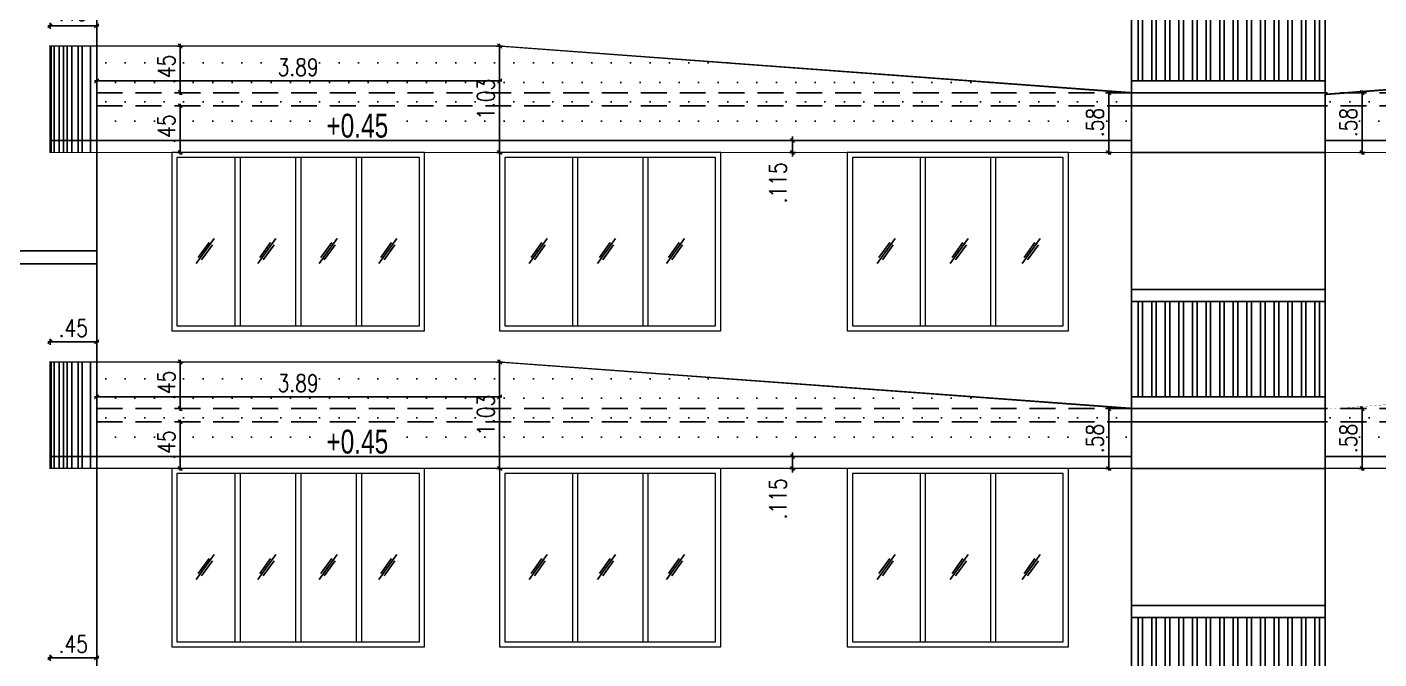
# Model space of a CAD drawing. Header units: inches. Extents: x 14331 to 14549, y 2557 to 2714.
# Drawn here: x 14361.78 to 14374.82, y 2669.87 to 2675.97 of the extents above; entities that cross this region are included whole.
import ezdxf
from ezdxf.enums import TextEntityAlignment as Align

# ---------------------------------------------------------------- set-up
doc = ezdxf.new("R2010")
doc.units = ezdxf.units.IN
doc.header["$LTSCALE"] = 0.25
doc.header["$MEASUREMENT"] = 0
doc.header["$PDMODE"] = 35
doc.linetypes.add('1', pattern=[0])
doc.linetypes.add('DASHEDX2', pattern=[1.5, 1, -0.5])
for name, color, linetype in [('dim-details', 7, 'Continuous'), ('ELE.PROJ.', 1, 'Continuous'), ('GLASS WINDOW', 251, '1'), ('hatch', 251, 'Continuous'), ('proj-internal', 1, 'DASHEDX2'), ('wall', 7, 'Continuous'), ('WORK TEX', 6, 'Continuous'), ('WORKING DIM', 7, 'Continuous')]:
    doc.layers.add(name, color=color, linetype=linetype)
doc.layers.add('WINDOW', color=106, linetype='Continuous', lineweight=13)
doc.styles.add('ARL', font='swisscl_0.ttf')
doc.styles.add('romans', font='romans.shx', dxfattribs={"width": 0.8})
doc.dimstyles.new('121', dxfattribs={"dimscale": 0.1, "dimtxt": 1.65, "dimasz": 0.2, "dimexe": 0.03125, "dimexo": 0.25, "dimgap": 0.5, "dimtad": 1, "dimzin": 4, "dimdsep": 46, "dimtxsty": 'romans', "dimblk1": 'MINITICK', "dimblk2": 'MINITICK', "dimsah": 1, "dimcen": 1, "dimse1": 1, "dimse2": 1, "dimclrd": 252, "dimclre": 256, "dimclrt": 7, "dimadec": 3, "dimazin": 0, "dimtfac": 0.8, "dimtix": 1, "dimtmove": 2, "dimatfit": 3, "dimfxl": 0, "dimtolj": 1, "dimtzin": 3, "dimarcsym": 0})
doc.dimstyles.new('minitick-100', dxfattribs={"dimscale": 0.1, "dimtxt": 2, "dimasz": 0.75, "dimexe": 0.03125, "dimexo": 0.25, "dimgap": 0.5, "dimtad": 1, "dimzin": 4, "dimdsep": 46, "dimtxsty": 'romans', "dimblk1": 'MINITICK', "dimblk2": 'MINITICK', "dimsah": 1, "dimcen": 1, "dimse1": 1, "dimse2": 1, "dimclrd": 252, "dimclre": 256, "dimclrt": 256, "dimadec": 3, "dimazin": 0, "dimtfac": 0.8, "dimtix": 1, "dimtmove": 2, "dimatfit": 3, "dimfxl": 0, "dimtolj": 1, "dimtzin": 3, "dimarcsym": 0})
pattern_1 = [(0, (-249.3390109957127, 35.57431350788283), (0.09375, 0.1875), [0, -0.1875])]
pattern_2 = [(0, (-249.3390109957127, 38.624280987573), (0.09375, 0.1875), [0, -0.1875])]

# ---------------------------------------------------------------- blocks, each defined once
blk = doc.blocks.new('MINITICK')
at = {"color": 7}
for p, q in [((1, 1), (-1, -1)), ((-1, 0), (1, 0)), ((0, -1.5), (0, 1.5))]:
    blk.add_line(p, q, dxfattribs=at)
blk = doc.blocks.new('*D1077')
at = {"layer": 'Defpoints', "color": 0, "transparency": 16777216}
for p in [(14362.44775293539, 2669.88189353289), (14361.99775293539, 2669.687066924357), (14362.44775293539, 2669.687066924357)]:
    blk.add_point(p, dxfattribs=at)
at = {"layer": 'WORKING DIM', "color": 252, "lineweight": -2, "transparency": 16777216}
blk.add_line((14362.01775293539, 2669.88189353289), (14362.42775293539, 2669.88189353289), dxfattribs=at)
at = {"layer": 'WORKING DIM', "color": 252, "lineweight": -2, "transparency": 16777216, "xscale": 0.02, "yscale": 0.02, "zscale": 0.02, "rotation": 180}
blk.add_blockref('MINITICK', (14361.99775293539, 2669.88189353289), dxfattribs=at)
at = {"layer": 'WORKING DIM', "color": 252, "lineweight": -2, "transparency": 16777216, "xscale": 0.02, "yscale": 0.02, "zscale": 0.02}
blk.add_blockref('MINITICK', (14362.44775293539, 2669.88189353289), dxfattribs=at)
at = {"layer": 'WORKING DIM', "color": 7, "transparency": 16777216, "insert": (14362.22275293539, 2670.01439353289), "char_height": 0.165, "attachment_point": 5, "style": 'romans'}
blk.add_mtext('\\A1;.45', dxfattribs=at)
blk = doc.blocks.new('*D1078')
at = {"layer": 'Defpoints', "color": 0, "transparency": 16777216}
for p in [(14362.44775293539, 2672.9319260532), (14361.99775293539, 2672.737099444667), (14362.44775293539, 2672.737099444667)]:
    blk.add_point(p, dxfattribs=at)
at = {"layer": 'WORKING DIM', "color": 252, "lineweight": -2, "transparency": 16777216}
blk.add_line((14362.01775293539, 2672.9319260532), (14362.42775293539, 2672.9319260532), dxfattribs=at)
at = {"layer": 'WORKING DIM', "color": 252, "lineweight": -2, "transparency": 16777216, "xscale": 0.02, "yscale": 0.02, "zscale": 0.02, "rotation": 180}
blk.add_blockref('MINITICK', (14361.99775293539, 2672.9319260532), dxfattribs=at)
at = {"layer": 'WORKING DIM', "color": 252, "lineweight": -2, "transparency": 16777216, "xscale": 0.02, "yscale": 0.02, "zscale": 0.02}
blk.add_blockref('MINITICK', (14362.44775293539, 2672.9319260532), dxfattribs=at)
at = {"layer": 'WORKING DIM', "color": 7, "transparency": 16777216, "insert": (14362.22275293539, 2673.0644260532), "char_height": 0.165, "attachment_point": 5, "style": 'romans'}
blk.add_mtext('\\A1;.45', dxfattribs=at)
blk = doc.blocks.new('*D1079')
at = {"layer": 'Defpoints', "color": 0, "transparency": 16777216}
for p in [(14362.44775293539, 2675.98189353289), (14361.99775293539, 2675.787066924357), (14362.44775293539, 2675.787066924357)]:
    blk.add_point(p, dxfattribs=at)
at = {"layer": 'WORKING DIM', "color": 252, "lineweight": -2, "transparency": 16777216}
blk.add_line((14362.01775293539, 2675.98189353289), (14362.42775293539, 2675.98189353289), dxfattribs=at)
at = {"layer": 'WORKING DIM', "color": 252, "lineweight": -2, "transparency": 16777216, "xscale": 0.02, "yscale": 0.02, "zscale": 0.02, "rotation": 180}
blk.add_blockref('MINITICK', (14361.99775293539, 2675.98189353289), dxfattribs=at)
at = {"layer": 'WORKING DIM', "color": 252, "lineweight": -2, "transparency": 16777216, "xscale": 0.02, "yscale": 0.02, "zscale": 0.02}
blk.add_blockref('MINITICK', (14362.44775293539, 2675.98189353289), dxfattribs=at)
at = {"layer": 'WORKING DIM', "color": 7, "transparency": 16777216, "insert": (14362.22275293539, 2676.114393532891), "char_height": 0.165, "attachment_point": 5, "style": 'romans'}
blk.add_mtext('\\A1;.45', dxfattribs=at)
blk = doc.blocks.new('*D1160')
at = {"layer": 'Defpoints', "color": 0, "transparency": 16777216}
for p in [(14372.21149909216, 2672.287099444667), (14372.43250903034, 2672.287099444667), (14372.43250903042, 2671.710066924357)]:
    blk.add_point(p, dxfattribs=at)
at = {"layer": 'WORKING DIM', "color": 252, "lineweight": -2, "transparency": 16777216}
blk.add_line((14372.21149909216, 2671.730066924357), (14372.21149909216, 2672.267099444667), dxfattribs=at)
at = {"layer": 'WORKING DIM', "color": 252, "lineweight": -2, "transparency": 16777216, "xscale": 0.02, "yscale": 0.02, "zscale": 0.02}
for p, rotation in [((14372.21149909216, 2672.287099444667), 90), ((14372.21149909216, 2671.710066924357), 270)]:
    blk.add_blockref('MINITICK', p, dxfattribs=dict(at, rotation=rotation))
at = {"layer": 'WORKING DIM', "color": 7, "transparency": 16777216, "insert": (14372.07899909216, 2671.998583184514), "char_height": 0.165, "attachment_point": 5, "rotation": 90, "style": 'romans'}
blk.add_mtext('\\A1;.58', dxfattribs=at)
blk = doc.blocks.new('*D1162')
at = {"layer": 'Defpoints', "color": 0, "transparency": 16777216}
for p in [(14374.29988707864, 2672.287099444667), (14374.65658402193, 2672.287099444667), (14374.29988707857, 2671.710066924357)]:
    blk.add_point(p, dxfattribs=at)
at = {"layer": 'WORKING DIM', "color": 252, "lineweight": -2, "transparency": 16777216}
blk.add_line((14374.65658402193, 2671.730066924357), (14374.65658402193, 2672.267099444667), dxfattribs=at)
at = {"layer": 'WORKING DIM', "color": 252, "lineweight": -2, "transparency": 16777216, "xscale": 0.02, "yscale": 0.02, "zscale": 0.02}
for p, rotation in [((14374.65658402193, 2672.287099444667), 90), ((14374.65658402193, 2671.710066924357), 270)]:
    blk.add_blockref('MINITICK', p, dxfattribs=dict(at, rotation=rotation))
at = {"layer": 'WORKING DIM', "color": 7, "transparency": 16777216, "insert": (14374.52408402193, 2671.998583184514), "char_height": 0.165, "attachment_point": 5, "rotation": 90, "style": 'romans'}
blk.add_mtext('\\A1;.58', dxfattribs=at)
blk = doc.blocks.new('*D1159')
at = {"layer": 'Defpoints', "color": 0, "transparency": 16777216}
for p in [(14363.03205748142, 2672.737099444667), (14363.25337757346, 2672.737099444667), (14363.03205748142, 2672.287099444667)]:
    blk.add_point(p, dxfattribs=at)
at = {"layer": 'WORKING DIM', "color": 252, "lineweight": -2, "transparency": 16777216}
blk.add_line((14363.25337757346, 2672.307099444667), (14363.25337757346, 2672.717099444667), dxfattribs=at)
at = {"layer": 'WORKING DIM', "color": 252, "lineweight": -2, "transparency": 16777216, "xscale": 0.02, "yscale": 0.02, "zscale": 0.02}
for p, rotation in [((14363.25337757346, 2672.737099444667), 90), ((14363.25337757346, 2672.287099444667), 270)]:
    blk.add_blockref('MINITICK', p, dxfattribs=dict(at, rotation=rotation))
at = {"layer": 'WORKING DIM', "color": 7, "transparency": 16777216, "insert": (14363.12087757346, 2672.512099444669), "char_height": 0.165, "attachment_point": 5, "rotation": 90, "style": 'romans'}
blk.add_mtext('\\A1;.45', dxfattribs=at)
blk = doc.blocks.new('*D1156')
at = {"layer": 'Defpoints', "color": 0, "transparency": 16777216}
for p in [(14363.54438738596, 2672.160066924357), (14363.25337757346, 2671.710066924357), (14363.54438738596, 2671.710066924357)]:
    blk.add_point(p, dxfattribs=at)
at = {"layer": 'WORKING DIM', "color": 252, "lineweight": -2, "transparency": 16777216}
blk.add_line((14363.25337757346, 2672.140066924357), (14363.25337757346, 2671.730066924357), dxfattribs=at)
at = {"layer": 'WORKING DIM', "color": 252, "lineweight": -2, "transparency": 16777216, "xscale": 0.02, "yscale": 0.02, "zscale": 0.02}
for p, rotation in [((14363.25337757346, 2672.160066924357), 90), ((14363.25337757346, 2671.710066924357), 270)]:
    blk.add_blockref('MINITICK', p, dxfattribs=dict(at, rotation=rotation))
at = {"layer": 'WORKING DIM', "color": 7, "transparency": 16777216, "insert": (14363.12087757346, 2671.935066924359), "char_height": 0.165, "attachment_point": 5, "rotation": 90, "style": 'romans'}
blk.add_mtext('\\A1;.45', dxfattribs=at)
blk = doc.blocks.new('*D1157')
at = {"layer": 'Defpoints', "color": 0, "transparency": 16777216}
for p in [(14362.44775293539, 2672.804680845348), (14366.33494805632, 2672.737099444667), (14366.33494805632, 2672.400401295474)]:
    blk.add_point(p, dxfattribs=at)
at = {"layer": 'WORKING DIM', "color": 252, "lineweight": -2, "transparency": 16777216}
blk.add_line((14362.46775293539, 2672.400401295474), (14366.31494805632, 2672.400401295474), dxfattribs=at)
at = {"layer": 'WORKING DIM', "color": 252, "lineweight": -2, "transparency": 16777216, "xscale": 0.02, "yscale": 0.02, "zscale": 0.02, "rotation": 180}
blk.add_blockref('MINITICK', (14362.44775293539, 2672.400401295474), dxfattribs=at)
at = {"layer": 'WORKING DIM', "color": 252, "lineweight": -2, "transparency": 16777216, "xscale": 0.02, "yscale": 0.02, "zscale": 0.02}
blk.add_blockref('MINITICK', (14366.33494805632, 2672.400401295474), dxfattribs=at)
at = {"layer": 'WORKING DIM', "color": 7, "transparency": 16777216, "insert": (14364.39135049586, 2672.532901295474), "char_height": 0.165, "attachment_point": 5, "style": 'romans'}
blk.add_mtext('\\A1;3.89', dxfattribs=at)
blk = doc.blocks.new('*D1155')
at = {"layer": 'Defpoints', "color": 0, "transparency": 16777216}
for p in [(14366.33494805632, 2672.737099444667), (14366.33494805632, 2671.710066924357), (14368.46909439723, 2671.710066924357)]:
    blk.add_point(p, dxfattribs=at)
at = {"layer": 'WORKING DIM', "color": 252, "lineweight": -2, "transparency": 16777216}
blk.add_line((14366.33494805632, 2672.717099444667), (14366.33494805632, 2671.730066924357), dxfattribs=at)
at = {"layer": 'WORKING DIM', "color": 252, "lineweight": -2, "transparency": 16777216, "xscale": 0.02, "yscale": 0.02, "zscale": 0.02}
for p, rotation in [((14366.33494805632, 2672.737099444667), 90), ((14366.33494805632, 2671.710066924357), 270)]:
    blk.add_blockref('MINITICK', p, dxfattribs=dict(at, rotation=rotation))
at = {"layer": 'WORKING DIM', "color": 7, "transparency": 16777216, "insert": (14366.20244805632, 2672.223583184514), "char_height": 0.165, "attachment_point": 5, "rotation": 90, "style": 'romans'}
blk.add_mtext('\\A1;1.03', dxfattribs=at)
blk = doc.blocks.new('*D1170')
at = {"layer": 'Defpoints', "color": 0, "transparency": 16777216}
for p in [(14372.21149909216, 2675.337066924357), (14372.43250903034, 2675.337066924357), (14372.43250903042, 2674.760034404047)]:
    blk.add_point(p, dxfattribs=at)
at = {"layer": 'WORKING DIM', "color": 252, "lineweight": -2, "transparency": 16777216}
blk.add_line((14372.21149909216, 2674.780034404047), (14372.21149909216, 2675.317066924357), dxfattribs=at)
at = {"layer": 'WORKING DIM', "color": 252, "lineweight": -2, "transparency": 16777216, "xscale": 0.02, "yscale": 0.02, "zscale": 0.02}
for p, rotation in [((14372.21149909216, 2675.337066924357), 90), ((14372.21149909216, 2674.760034404047), 270)]:
    blk.add_blockref('MINITICK', p, dxfattribs=dict(at, rotation=rotation))
at = {"layer": 'WORKING DIM', "color": 7, "transparency": 16777216, "insert": (14372.07899909216, 2675.048550664204), "char_height": 0.165, "attachment_point": 5, "rotation": 90, "style": 'romans'}
blk.add_mtext('\\A1;.58', dxfattribs=at)
blk = doc.blocks.new('*D1172')
at = {"layer": 'Defpoints', "color": 0, "transparency": 16777216}
for p in [(14374.29988707864, 2675.337066924357), (14374.65658402193, 2675.337066924357), (14374.29988707857, 2674.760034404047)]:
    blk.add_point(p, dxfattribs=at)
at = {"layer": 'WORKING DIM', "color": 252, "lineweight": -2, "transparency": 16777216}
blk.add_line((14374.65658402193, 2674.780034404047), (14374.65658402193, 2675.317066924357), dxfattribs=at)
at = {"layer": 'WORKING DIM', "color": 252, "lineweight": -2, "transparency": 16777216, "xscale": 0.02, "yscale": 0.02, "zscale": 0.02}
for p, rotation in [((14374.65658402193, 2675.337066924357), 90), ((14374.65658402193, 2674.760034404047), 270)]:
    blk.add_blockref('MINITICK', p, dxfattribs=dict(at, rotation=rotation))
at = {"layer": 'WORKING DIM', "color": 7, "transparency": 16777216, "insert": (14374.52408402193, 2675.048550664204), "char_height": 0.165, "attachment_point": 5, "rotation": 90, "style": 'romans'}
blk.add_mtext('\\A1;.58', dxfattribs=at)
blk = doc.blocks.new('*D1169')
at = {"layer": 'Defpoints', "color": 0, "transparency": 16777216}
for p in [(14363.03205748142, 2675.787066924357), (14363.25337757346, 2675.787066924357), (14363.03205748142, 2675.337066924357)]:
    blk.add_point(p, dxfattribs=at)
at = {"layer": 'WORKING DIM', "color": 252, "lineweight": -2, "transparency": 16777216}
blk.add_line((14363.25337757346, 2675.357066924357), (14363.25337757346, 2675.767066924357), dxfattribs=at)
at = {"layer": 'WORKING DIM', "color": 252, "lineweight": -2, "transparency": 16777216, "xscale": 0.02, "yscale": 0.02, "zscale": 0.02}
for p, rotation in [((14363.25337757346, 2675.787066924357), 90), ((14363.25337757346, 2675.337066924357), 270)]:
    blk.add_blockref('MINITICK', p, dxfattribs=dict(at, rotation=rotation))
at = {"layer": 'WORKING DIM', "color": 7, "transparency": 16777216, "insert": (14363.12087757346, 2675.562066924359), "char_height": 0.165, "attachment_point": 5, "rotation": 90, "style": 'romans'}
blk.add_mtext('\\A1;.45', dxfattribs=at)
blk = doc.blocks.new('*D1166')
at = {"layer": 'Defpoints', "color": 0, "transparency": 16777216}
for p in [(14363.54438738596, 2675.210034404047), (14363.25337757346, 2674.760034404047), (14363.54438738596, 2674.760034404047)]:
    blk.add_point(p, dxfattribs=at)
at = {"layer": 'WORKING DIM', "color": 252, "lineweight": -2, "transparency": 16777216}
blk.add_line((14363.25337757346, 2675.190034404047), (14363.25337757346, 2674.780034404047), dxfattribs=at)
at = {"layer": 'WORKING DIM', "color": 252, "lineweight": -2, "transparency": 16777216, "xscale": 0.02, "yscale": 0.02, "zscale": 0.02}
for p, rotation in [((14363.25337757346, 2675.210034404047), 90), ((14363.25337757346, 2674.760034404047), 270)]:
    blk.add_blockref('MINITICK', p, dxfattribs=dict(at, rotation=rotation))
at = {"layer": 'WORKING DIM', "color": 7, "transparency": 16777216, "insert": (14363.12087757346, 2674.985034404049), "char_height": 0.165, "attachment_point": 5, "rotation": 90, "style": 'romans'}
blk.add_mtext('\\A1;.45', dxfattribs=at)
blk = doc.blocks.new('*D1167')
at = {"layer": 'Defpoints', "color": 0, "transparency": 16777216}
for p in [(14362.44775293539, 2675.854648325038), (14366.33494805632, 2675.787066924357), (14366.33494805632, 2675.450368775164)]:
    blk.add_point(p, dxfattribs=at)
at = {"layer": 'WORKING DIM', "color": 252, "lineweight": -2, "transparency": 16777216}
blk.add_line((14362.46775293539, 2675.450368775164), (14366.31494805632, 2675.450368775164), dxfattribs=at)
at = {"layer": 'WORKING DIM', "color": 252, "lineweight": -2, "transparency": 16777216, "xscale": 0.02, "yscale": 0.02, "zscale": 0.02, "rotation": 180}
blk.add_blockref('MINITICK', (14362.44775293539, 2675.450368775164), dxfattribs=at)
at = {"layer": 'WORKING DIM', "color": 252, "lineweight": -2, "transparency": 16777216, "xscale": 0.02, "yscale": 0.02, "zscale": 0.02}
blk.add_blockref('MINITICK', (14366.33494805632, 2675.450368775164), dxfattribs=at)
at = {"layer": 'WORKING DIM', "color": 7, "transparency": 16777216, "insert": (14364.39135049586, 2675.582868775165), "char_height": 0.165, "attachment_point": 5, "style": 'romans'}
blk.add_mtext('\\A1;3.89', dxfattribs=at)
blk = doc.blocks.new('*D1165')
at = {"layer": 'Defpoints', "color": 0, "transparency": 16777216}
for p in [(14366.33494805632, 2675.787066924357), (14366.33494805632, 2674.760034404047), (14368.46909439723, 2674.760034404047)]:
    blk.add_point(p, dxfattribs=at)
at = {"layer": 'WORKING DIM', "color": 252, "lineweight": -2, "transparency": 16777216}
blk.add_line((14366.33494805632, 2675.767066924357), (14366.33494805632, 2674.780034404047), dxfattribs=at)
at = {"layer": 'WORKING DIM', "color": 252, "lineweight": -2, "transparency": 16777216, "xscale": 0.02, "yscale": 0.02, "zscale": 0.02}
for p, rotation in [((14366.33494805632, 2675.787066924357), 90), ((14366.33494805632, 2674.760034404047), 270)]:
    blk.add_blockref('MINITICK', p, dxfattribs=dict(at, rotation=rotation))
at = {"layer": 'WORKING DIM', "color": 7, "transparency": 16777216, "insert": (14366.20244805632, 2675.273550664204), "char_height": 0.165, "attachment_point": 5, "rotation": 90, "style": 'romans'}
blk.add_mtext('\\A1;1.03', dxfattribs=at)
blk = doc.blocks.new('*D1264')
at = {"layer": 'Defpoints', "color": 0, "transparency": 16777216}
for p in [(14360.9103239574, 2672.287066924358), (14362.95378625114, 2672.287066924358), (14362.95378625114, 2669.237099444668)]:
    blk.add_point(p, dxfattribs=at)
at = {"layer": 'dim-details', "color": 252, "lineweight": -2, "transparency": 16777216}
blk.add_line((14360.9103239574, 2669.312099444668), (14360.9103239574, 2672.212066924358), dxfattribs=at)
at = {"layer": 'dim-details', "color": 252, "lineweight": -2, "transparency": 16777216, "xscale": 0.07500000000000001, "yscale": 0.07500000000000001, "zscale": 0.07500000000000001}
for p, rotation in [((14360.9103239574, 2672.287066924358), 90), ((14360.9103239574, 2669.237099444668), 270)]:
    blk.add_blockref('MINITICK', p, dxfattribs=dict(at, rotation=rotation))
at = {"layer": 'dim-details', "transparency": 16777216, "insert": (14360.7603239574, 2670.762083184515), "char_height": 0.2, "attachment_point": 5, "rotation": 90, "style": 'romans'}
blk.add_mtext('\\A1;3.05', dxfattribs=at)
blk = doc.blocks.new('*D1265')
at = {"layer": 'Defpoints', "color": 0, "transparency": 16777216}
for p in [(14360.9103239574, 2675.337066924358), (14362.95378625114, 2675.337066924358), (14362.95378625114, 2672.287066924358)]:
    blk.add_point(p, dxfattribs=at)
at = {"layer": 'dim-details', "color": 252, "lineweight": -2, "transparency": 16777216}
blk.add_line((14360.9103239574, 2672.362066924358), (14360.9103239574, 2675.262066924358), dxfattribs=at)
at = {"layer": 'dim-details', "color": 252, "lineweight": -2, "transparency": 16777216, "xscale": 0.07500000000000001, "yscale": 0.07500000000000001, "zscale": 0.07500000000000001}
for p, rotation in [((14360.9103239574, 2675.337066924358), 90), ((14360.9103239574, 2672.287066924358), 270)]:
    blk.add_blockref('MINITICK', p, dxfattribs=dict(at, rotation=rotation))
at = {"layer": 'dim-details', "transparency": 16777216, "insert": (14360.7603239574, 2673.81206692436), "char_height": 0.2, "attachment_point": 5, "rotation": 90, "style": 'romans'}
blk.add_mtext('\\A1;3.05', dxfattribs=at)
blk = doc.blocks.new('*D1266')
at = {"layer": 'Defpoints', "color": 0, "transparency": 16777216}
for p in [(14360.9103239574, 2678.387066924358), (14362.95378625114, 2678.387066924358), (14362.95378625114, 2675.337066924358)]:
    blk.add_point(p, dxfattribs=at)
at = {"layer": 'dim-details', "color": 252, "lineweight": -2, "transparency": 16777216}
blk.add_line((14360.9103239574, 2675.412066924358), (14360.9103239574, 2678.312066924358), dxfattribs=at)
at = {"layer": 'dim-details', "color": 252, "lineweight": -2, "transparency": 16777216, "xscale": 0.07500000000000001, "yscale": 0.07500000000000001, "zscale": 0.07500000000000001}
for p, rotation in [((14360.9103239574, 2678.387066924358), 90), ((14360.9103239574, 2675.337066924358), 270)]:
    blk.add_blockref('MINITICK', p, dxfattribs=dict(at, rotation=rotation))
at = {"layer": 'dim-details', "transparency": 16777216, "insert": (14360.7603239574, 2676.86206692436), "char_height": 0.2, "attachment_point": 5, "rotation": 90, "style": 'romans'}
blk.add_mtext('\\A1;3.05', dxfattribs=at)
blk = doc.blocks.new('*D1272')
at = {"layer": 'Defpoints', "color": 0, "transparency": 16777216}
for p in [(14360.22613178182, 2690.587034404047), (14363.49696312053, 2690.587034404047), (14361.94775293539, 2650.610066924358)]:
    blk.add_point(p, dxfattribs=at)
at = {"layer": 'dim-details', "color": 252, "lineweight": -2, "transparency": 16777216}
blk.add_line((14360.22613178182, 2650.685066924358), (14360.22613178182, 2690.512034404047), dxfattribs=at)
at = {"layer": 'dim-details', "color": 252, "lineweight": -2, "transparency": 16777216, "xscale": 0.07500000000000001, "yscale": 0.07500000000000001, "zscale": 0.07500000000000001}
for p, rotation in [((14360.22613178182, 2690.587034404047), 90), ((14360.22613178182, 2650.610066924358), 270)]:
    blk.add_blockref('MINITICK', p, dxfattribs=dict(at, rotation=rotation))
at = {"layer": 'dim-details', "transparency": 16777216, "insert": (14360.07613178182, 2670.598550664205), "char_height": 0.2, "attachment_point": 5, "rotation": 90, "style": 'romans'}
blk.add_mtext('\\A1;39.98', dxfattribs=at)
blk = doc.blocks.new('*D1292')
at = {"layer": 'Defpoints', "color": 0, "transparency": 16777216}
for p in [(14369.16122194008, 2671.825066925331), (14369.36060225937, 2671.825066925331), (14369.36060225937, 2671.710066925331)]:
    blk.add_point(p, dxfattribs=at)
at = {"layer": 'WORKING DIM', "color": 252, "lineweight": -2, "transparency": 16777216}
for p, q in [((14369.16122194008, 2671.845066925331), (14369.16122194008, 2671.865066925331)), ((14369.16122194008, 2671.710066925331), (14369.16122194008, 2671.825066925331)), ((14369.16122194008, 2671.690066925331), (14369.16122194008, 2671.670066925331))]:
    blk.add_line(p, q, dxfattribs=at)
at = {"layer": 'WORKING DIM', "color": 252, "lineweight": -2, "transparency": 16777216, "xscale": 0.02, "yscale": 0.02, "zscale": 0.02}
for p, rotation in [((14369.16122194008, 2671.825066925331), 270), ((14369.16122194008, 2671.710066925331), 90)]:
    blk.add_blockref('MINITICK', p, dxfattribs=dict(at, rotation=rotation))
at = {"layer": 'WORKING DIM', "color": 7, "transparency": 16777216, "insert": (14369.02122194008, 2671.416246859179), "char_height": 0.165, "attachment_point": 5, "rotation": 90, "style": 'romans'}
blk.add_mtext('\\A1;.115', dxfattribs=at)
blk = doc.blocks.new('*D1294')
at = {"layer": 'Defpoints', "color": 0, "transparency": 16777216}
for p in [(14369.16122194049, 2674.875034405022), (14369.36060225977, 2674.875034405022), (14369.36060225977, 2674.760034405022)]:
    blk.add_point(p, dxfattribs=at)
at = {"layer": 'WORKING DIM', "color": 252, "lineweight": -2, "transparency": 16777216}
for p, q in [((14369.16122194049, 2674.895034405022), (14369.16122194049, 2674.915034405022)), ((14369.16122194049, 2674.760034405022), (14369.16122194049, 2674.875034405022)), ((14369.16122194049, 2674.740034405022), (14369.16122194049, 2674.720034405022))]:
    blk.add_line(p, q, dxfattribs=at)
at = {"layer": 'WORKING DIM', "color": 252, "lineweight": -2, "transparency": 16777216, "xscale": 0.02, "yscale": 0.02, "zscale": 0.02}
for p, rotation in [((14369.16122194049, 2674.875034405022), 270), ((14369.16122194049, 2674.760034405022), 90)]:
    blk.add_blockref('MINITICK', p, dxfattribs=dict(at, rotation=rotation))
at = {"layer": 'WORKING DIM', "color": 7, "transparency": 16777216, "insert": (14369.02122194049, 2674.466214338869), "char_height": 0.165, "attachment_point": 5, "rotation": 90, "style": 'romans'}
blk.add_mtext('\\A1;.115', dxfattribs=at)

msp = doc.modelspace()

# ---------------------------------------------------------------- hatches: boundary and pattern name
at = {"layer": 'hatch'}
h = msp.add_hatch(dxfattribs=at)
h.set_pattern_fill('ANSI32', color=8, scale=0.35, angle=45)
h.set_pattern_definition([(90, (-132.2053346511457, 57.17783651387617), (-0.13125, 2.775557561562891e-17), []), (90, (-132.1615846512191, 57.22158651380278), (-0.13125, 2.775557561562891e-17), [])])
h.paths.add_polyline_path([(14374.29988707864, 2676.372066924358), (14372.43250903034, 2676.372066924358), (14372.43250903034, 2675.452066924357), (14374.29988707864, 2675.452066924357)])
at = {"layer": 'hatch', "true_color": 0xc7b399}
h = msp.add_hatch(dxfattribs=at)
h.set_pattern_fill('DOTS', color=253, scale=3)
h.set_pattern_definition(pattern_2)
h.paths.add_polyline_path([(14366.33494805632, 2675.787066924357), (14362.44775293539, 2675.787066924357), (14362.44775293539, 2674.760034404047), (14372.43250903042, 2674.760034404047), (14372.43250903034, 2675.337066924357)])
h = msp.add_hatch(dxfattribs=at)
h.set_pattern_fill('DOTS', color=253, scale=3)
h.set_pattern_definition(pattern_2)
h.paths.add_polyline_path([(14374.29988707864, 2675.337066924357), (14374.29988707857, 2674.760034404047), (14384.28464317359, 2674.760034404047), (14384.28464317359, 2675.787066924357), (14380.39744805266, 2675.787066924357)])
at = {"layer": 'hatch'}
h = msp.add_hatch(dxfattribs=at)
h.set_pattern_fill('ANSI32', color=8, scale=0.35, angle=45)
h.set_pattern_definition([(90, (-132.2053346511457, 54.12783651387645), (-0.13125, 2.775557561562891e-17), []), (90, (-132.1615846512191, 54.17158651380305), (-0.13125, 2.775557561562891e-17), [])])
h.paths.add_polyline_path([(14374.29988707864, 2673.322066924358), (14372.43250903034, 2673.322066924358), (14372.43250903034, 2672.402066924358), (14374.29988707864, 2672.402066924358)])
at = {"layer": 'hatch', "true_color": 0xc7b399}
h = msp.add_hatch(dxfattribs=at)
h.set_pattern_fill('DOTS', color=253, scale=3)
h.set_pattern_definition(pattern_1)
h.paths.add_polyline_path([(14366.33494805632, 2672.737099444667), (14362.44775293539, 2672.737099444667), (14362.44775293539, 2671.710066924357), (14372.43250903042, 2671.710066924357), (14372.43250903034, 2672.287099444667)])
h = msp.add_hatch(dxfattribs=at)
h.set_pattern_fill('DOTS', color=253, scale=3)
h.set_pattern_definition(pattern_1)
h.paths.add_polyline_path([(14374.29988707864, 2672.287099444667), (14374.29988707857, 2671.710066924357), (14384.28464317359, 2671.710066924357), (14384.28464317359, 2672.737099444667), (14380.39744805266, 2672.737099444667)])
at = {"layer": 'hatch'}
h = msp.add_hatch(dxfattribs=at)
h.set_pattern_fill('ANSI32', color=8, scale=0.35, angle=45)
h.set_pattern_definition([(90, (-132.2053346511457, 51.07786903418719), (-0.13125, 2.775557561562891e-17), []), (90, (-132.1615846512191, 51.12161903411379), (-0.13125, 2.775557561562891e-17), [])])
h.paths.add_polyline_path([(14374.29988707864, 2670.272099444669), (14372.43250903034, 2670.272099444669), (14372.43250903034, 2669.352099444669), (14374.29988707864, 2669.352099444669)])

# ---------------------------------------------------------------- linework, layer by layer
at = {"layer": 'dim-details'}
msp.add_lwpolyline([(14362.44775293539, 2673.685099444669), (14361.24775293406, 2673.685099444669), (14361.24775293406, 2674.962099444668), (14361.36275293406, 2674.962099444668), (14361.36275293406, 2673.812099444668), (14362.44775293539, 2673.812099444668)], dxfattribs=at)
at = {"layer": 'ELE.PROJ.', "color": 8}
for p, q in [((14362.00981518109, 2675.787066924357), (14362.00981518109, 2674.756354878824)), ((14362.03865140084, 2675.787066924357), (14362.03865140084, 2674.756354878824)), ((14362.08730575397, 2675.787066924357), (14362.08730575397, 2674.756354878824)), ((14362.12841325645, 2675.787066924357), (14362.12841325645, 2674.756354878824)), ((14362.16194446636, 2675.787066924357), (14362.16194446636, 2674.756354878824)), ((14362.20810124977, 2675.787066924357), (14362.20810124977, 2674.756354878824)), ((14362.26903394757, 2675.787066924357), (14362.26903394757, 2674.756354878824)), ((14362.3089832933, 2675.787066924357), (14362.3089832933, 2674.756354878824)), ((14362.38706706841, 2675.787066924357), (14362.38706706841, 2674.756354878824)), ((14362.00981518109, 2672.737099444667), (14362.00981518109, 2671.706387399134)), ((14362.03865140084, 2672.737099444667), (14362.03865140084, 2671.706387399134)), ((14362.08730575397, 2672.737099444667), (14362.08730575397, 2671.706387399134)), ((14362.12841325645, 2672.737099444667), (14362.12841325645, 2671.706387399134)), ((14362.16194446636, 2672.737099444667), (14362.16194446636, 2671.706387399134)), ((14362.20810124977, 2672.737099444667), (14362.20810124977, 2671.706387399134)), ((14362.26903394757, 2672.737099444667), (14362.26903394757, 2671.706387399134)), ((14362.3089832933, 2672.737099444667), (14362.3089832933, 2671.706387399134)), ((14362.38706706841, 2672.737099444667), (14362.38706706841, 2671.706387399134))]:
    msp.add_line(p, q, dxfattribs=at)
at = {"layer": 'ELE.PROJ.'}
for p, q in [((14361.99775293537, 2674.875034404047), (14372.4325090304, 2674.875034405428)), ((14384.73464317362, 2674.875034404047), (14374.29988707859, 2674.875034405428)), ((14361.99775293537, 2671.825066924357), (14372.4325090304, 2671.825066925738)), ((14384.73464317362, 2671.825066924357), (14374.29988707859, 2671.825066925738))]:
    msp.add_line(p, q, dxfattribs=at)
at = {"layer": 'ELE.PROJ.', "const_width": 0.012}
for points in [[(14361.99775293539, 2675.787066924357), (14366.33494805632, 2675.787066924357), (14372.43250903034, 2675.337066924357), (14372.43250903042, 2674.760034404047), (14361.99775293539, 2674.760034404047)], [(14384.7346431736, 2675.787066924357), (14380.39744805266, 2675.787066924357), (14374.29988707865, 2675.337066924357), (14374.29988707857, 2674.760034404047), (14384.7346431736, 2674.760034404047)], [(14361.99775293539, 2672.737099444667), (14366.33494805632, 2672.737099444667), (14372.43250903034, 2672.287099444667), (14372.43250903042, 2671.710066924357), (14361.99775293539, 2671.710066924357)], [(14384.7346431736, 2672.737099444667), (14380.39744805266, 2672.737099444667), (14374.29988707865, 2672.287099444667), (14374.29988707857, 2671.710066924357), (14384.7346431736, 2671.710066924357)]]:
    msp.add_lwpolyline(points, close=True, dxfattribs=at)
at = {"layer": 'GLASS WINDOW', "color": 4, "ltscale": 200}
for p, q in [((14363.58276418113, 2673.92830523579), (14363.40911835078, 2673.686833545818)), ((14363.53219291208, 2673.892237362394), (14363.42721461813, 2673.746254668766)), ((14364.17666773656, 2673.92830523579), (14364.00302190621, 2673.686833545818)), ((14364.12609646751, 2673.892237362394), (14364.02111817356, 2673.746254668766)), ((14364.76670589203, 2673.92830523579), (14364.59306006169, 2673.686833545818)), ((14364.71613462299, 2673.892237362394), (14364.61115632903, 2673.746254668766)), ((14365.34374392504, 2673.92830523579), (14365.1700980947, 2673.686833545818)), ((14365.293172656, 2673.892237362394), (14365.18819436204, 2673.746254668766)), ((14366.79383909904, 2673.92830523579), (14366.6201932687, 2673.686833545818)), ((14366.74326783, 2673.892237362394), (14366.63828953604, 2673.746254668766)), ((14367.45298762675, 2673.92830523579), (14367.2793417964, 2673.686833545818)), ((14367.4024163577, 2673.892237362394), (14367.29743806375, 2673.746254668766)), ((14368.1191446164, 2673.92830523579), (14367.94549878606, 2673.686833545818)), ((14368.06857334736, 2673.892237362394), (14367.9635950534, 2673.746254668766)), ((14370.15047960189, 2673.92830523579), (14369.97683377154, 2673.686833545818)), ((14370.09990833284, 2673.892237362394), (14369.99493003889, 2673.746254668766)), ((14370.85589384049, 2673.92830523579), (14370.68224801014, 2673.686833545818)), ((14370.80532257144, 2673.892237362394), (14370.70034427749, 2673.746254668766)), ((14371.55061660772, 2673.92830523579), (14371.37697077738, 2673.686833545818)), ((14371.50004533868, 2673.892237362394), (14371.39506704472, 2673.746254668766)), ((14363.56466791378, 2673.868884112842), (14363.45968961983, 2673.722901419214)), ((14364.15857146921, 2673.868884112842), (14364.05359317526, 2673.722901419214)), ((14364.74860962469, 2673.868884112842), (14364.64363133073, 2673.722901419214)), ((14365.3256476577, 2673.868884112842), (14365.22066936374, 2673.722901419214)), ((14366.7757428317, 2673.868884112842), (14366.67076453774, 2673.722901419214)), ((14367.4348913594, 2673.868884112842), (14367.32991306545, 2673.722901419214)), ((14368.10104834906, 2673.868884112842), (14367.9960700551, 2673.722901419214)), ((14370.13238333454, 2673.868884112842), (14370.02740504059, 2673.722901419214)), ((14370.83779757314, 2673.868884112842), (14370.73281927919, 2673.722901419214)), ((14371.53252034038, 2673.868884112842), (14371.42754204642, 2673.722901419214)), ((14363.58276418113, 2670.8783377561), (14363.40911835078, 2670.636866066128)), ((14364.17666773656, 2670.8783377561), (14364.00302190621, 2670.636866066128)), ((14364.76670589203, 2670.8783377561), (14364.59306006169, 2670.636866066128)), ((14365.34374392504, 2670.8783377561), (14365.1700980947, 2670.636866066128)), ((14366.79383909904, 2670.8783377561), (14366.6201932687, 2670.636866066128)), ((14367.45298762675, 2670.8783377561), (14367.2793417964, 2670.636866066128)), ((14368.1191446164, 2670.8783377561), (14367.94549878606, 2670.636866066128)), ((14370.15047960189, 2670.8783377561), (14369.97683377154, 2670.636866066128)), ((14370.85589384049, 2670.8783377561), (14370.68224801014, 2670.636866066128)), ((14371.55061660772, 2670.8783377561), (14371.37697077738, 2670.636866066128)), ((14363.53219291208, 2670.842269882703), (14363.42721461813, 2670.696287189076)), ((14363.56466791378, 2670.818916633152), (14363.45968961983, 2670.672933939524)), ((14364.12609646751, 2670.842269882703), (14364.02111817356, 2670.696287189076)), ((14364.15857146921, 2670.818916633152), (14364.05359317526, 2670.672933939524)), ((14364.71613462299, 2670.842269882703), (14364.61115632903, 2670.696287189076)), ((14364.74860962469, 2670.818916633152), (14364.64363133073, 2670.672933939524)), ((14365.293172656, 2670.842269882703), (14365.18819436204, 2670.696287189076)), ((14365.3256476577, 2670.818916633152), (14365.22066936374, 2670.672933939524)), ((14366.74326783, 2670.842269882703), (14366.63828953604, 2670.696287189076)), ((14366.7757428317, 2670.818916633152), (14366.67076453774, 2670.672933939524)), ((14367.4024163577, 2670.842269882703), (14367.29743806375, 2670.696287189076)), ((14367.4348913594, 2670.818916633152), (14367.32991306545, 2670.672933939524)), ((14368.06857334736, 2670.842269882703), (14367.9635950534, 2670.696287189076)), ((14368.10104834906, 2670.818916633152), (14367.9960700551, 2670.672933939524)), ((14370.09990833284, 2670.842269882703), (14369.99493003889, 2670.696287189076)), ((14370.13238333454, 2670.818916633152), (14370.02740504059, 2670.672933939524)), ((14370.80532257144, 2670.842269882703), (14370.70034427749, 2670.696287189076)), ((14370.83779757314, 2670.818916633152), (14370.73281927919, 2670.672933939524)), ((14371.50004533868, 2670.842269882703), (14371.39506704472, 2670.696287189076)), ((14371.53252034038, 2670.818916633152), (14371.42754204642, 2670.672933939524))]:
    msp.add_line(p, q, dxfattribs=at)
at = {"layer": 'proj-internal', "color": 251}
for p, q in [((14362.44775293539, 2675.337066924358), (14384.28464317359, 2675.337066924358)), ((14362.44775293539, 2675.210034404047), (14384.28464317359, 2675.210034404047)), ((14362.44775293539, 2672.287066924358), (14384.28464317359, 2672.287066924358)), ((14362.44775293539, 2672.160034404048), (14384.28464317359, 2672.160034404048))]:
    msp.add_line(p, q, dxfattribs=at)
at = {"layer": 'wall'}
for p, q in [((14362.44775293539, 2650.610066924358), (14362.44775293539, 2691.737001883737)), ((14372.43250903034, 2653.860034404047), (14372.43250903034, 2691.737001883737)), ((14374.29988707864, 2653.860034404047), (14374.29988707864, 2691.737001883737))]:
    msp.add_line(p, q, dxfattribs=at)
at = {"layer": 'wall', "color": 8}
for p, q in [((14372.43250903034, 2675.452066924357), (14374.29988707864, 2675.452066924357)), ((14372.43250903034, 2675.337066924358), (14374.29988707864, 2675.337066924358)), ((14372.43250903034, 2675.210034404047), (14374.29988707864, 2675.210034404047)), ((14372.43250903034, 2674.760034404047), (14374.29988707864, 2674.760034404047)), ((14372.43250903034, 2673.437066924358), (14374.29988707864, 2673.437066924358)), ((14372.43250903034, 2673.322066924358), (14374.29988707864, 2673.322066924358)), ((14372.43250903034, 2672.402066924358), (14374.29988707864, 2672.402066924358)), ((14372.43250903034, 2672.287066924358), (14374.29988707864, 2672.287066924358)), ((14372.43250903034, 2672.160066924358), (14374.29988707864, 2672.160066924358)), ((14372.43250903034, 2671.710066924358), (14374.29988707864, 2671.710066924358)), ((14372.43250903034, 2670.387099444669), (14374.29988707864, 2670.387099444669)), ((14372.43250903034, 2670.272099444669), (14374.29988707864, 2670.272099444669))]:
    msp.add_line(p, q, dxfattribs=at)
at = {"layer": 'WINDOW'}
for p, q in [((14363.78159439845, 2674.710034404047), (14363.78159439846, 2673.087066924358)), ((14363.83159439845, 2674.710034404047), (14363.83159439845, 2673.087066924358)), ((14364.36635049585, 2674.710034404047), (14364.36635049586, 2673.087066924358)), ((14364.41635049585, 2674.710034404047), (14364.41635049586, 2673.087066924358)), ((14364.95110659326, 2674.710034404047), (14364.95110659326, 2673.087066924358)), ((14365.00110659326, 2674.710034404047), (14365.00110659326, 2673.087066924358)), ((14367.03799683663, 2674.710034404047), (14367.03799683663, 2673.087066924358)), ((14367.08799683663, 2674.710034404047), (14367.08799683663, 2673.087066924358)), ((14367.71604561693, 2674.710034404047), (14367.71604561693, 2673.087066924358)), ((14367.76604561693, 2674.710034404047), (14367.76604561693, 2673.087066924358)), ((14370.39165537234, 2674.710034404047), (14370.39165537234, 2673.087066924358)), ((14370.44165537234, 2674.710034404047), (14370.44165537234, 2673.087066924358)), ((14371.06970415264, 2674.710034404047), (14371.06970415264, 2673.087066924358)), ((14371.11970415264, 2674.710034404047), (14371.11970415264, 2673.087066924358)), ((14363.78159439845, 2671.660066924357), (14363.78159439846, 2670.037099444668)), ((14363.83159439845, 2671.660066924357), (14363.83159439845, 2670.037099444668)), ((14364.36635049585, 2671.660066924357), (14364.36635049586, 2670.037099444668)), ((14364.41635049585, 2671.660066924357), (14364.41635049586, 2670.037099444668)), ((14364.95110659326, 2671.660066924357), (14364.95110659326, 2670.037099444668)), ((14365.00110659326, 2671.660066924357), (14365.00110659326, 2670.037099444668)), ((14367.03799683663, 2671.660066924357), (14367.03799683663, 2670.037099444668)), ((14367.08799683663, 2671.660066924357), (14367.08799683663, 2670.037099444668)), ((14367.71604561693, 2671.660066924357), (14367.71604561693, 2670.037099444668)), ((14367.76604561693, 2671.660066924357), (14367.76604561693, 2670.037099444668)), ((14370.39165537234, 2671.660066924357), (14370.39165537234, 2670.037099444668)), ((14370.44165537234, 2671.660066924357), (14370.44165537234, 2670.037099444668)), ((14371.06970415264, 2671.660066924357), (14371.06970415264, 2670.037099444668)), ((14371.11970415264, 2671.660066924357), (14371.11970415264, 2670.037099444668))]:
    msp.add_line(p, q, dxfattribs=at)
for points in [[(14363.17183830105, 2673.037066924358), (14365.61086269066, 2673.037066924358), (14365.61086269066, 2674.760034404047), (14363.17183830105, 2674.760034404047)], [(14363.22183830105, 2673.087066924358), (14365.56086269066, 2673.087066924358), (14365.56086269066, 2674.710034404047), (14363.22183830105, 2674.710034404047)], [(14366.33494805633, 2673.037066924358), (14368.46909439723, 2673.037066924358), (14368.46909439723, 2674.760034404047), (14366.33494805632, 2674.760034404047)], [(14366.38494805633, 2673.087066924358), (14368.41909439723, 2673.087066924358), (14368.41909439723, 2674.710034404047), (14366.38494805632, 2674.710034404047)], [(14369.68860659204, 2673.037066924358), (14371.82275293294, 2673.037066924358), (14371.82275293294, 2674.760034404047), (14369.68860659204, 2674.760034404047)], [(14369.73860659204, 2673.087066924358), (14371.77275293294, 2673.087066924358), (14371.77275293294, 2674.710034404047), (14369.73860659203, 2674.710034404047)], [(14363.17183830105, 2669.987099444667), (14365.61086269066, 2669.987099444667), (14365.61086269066, 2671.710066924357), (14363.17183830105, 2671.710066924357)], [(14363.22183830105, 2670.037099444668), (14365.56086269066, 2670.037099444668), (14365.56086269066, 2671.660066924357), (14363.22183830105, 2671.660066924357)], [(14366.33494805633, 2669.987099444667), (14368.46909439723, 2669.987099444667), (14368.46909439723, 2671.710066924357), (14366.33494805632, 2671.710066924357)], [(14366.38494805633, 2670.037099444668), (14368.41909439723, 2670.037099444668), (14368.41909439723, 2671.660066924357), (14366.38494805632, 2671.660066924357)], [(14369.68860659204, 2669.987099444667), (14371.82275293294, 2669.987099444667), (14371.82275293294, 2671.710066924357), (14369.68860659204, 2671.710066924357)], [(14369.73860659204, 2670.037099444668), (14371.77275293294, 2670.037099444668), (14371.77275293294, 2671.660066924357), (14369.73860659203, 2671.660066924357)]]:
    msp.add_lwpolyline(points, close=True, dxfattribs=at)

# ---------------------------------------------------------------- texts
at = {"layer": 'WORK TEX', "color": 7, "style": 'ARL'}
for p in [(14364.99493774604, 2675.018804229715), (14364.99493774604, 2671.968836750024)]:
    msp.add_text('+0.45 ', height=0.23, dxfattribs=at).set_placement(p, align=Align.MIDDLE_CENTER)

# ---------------------------------------------------------------- dimensions: what is measured, and where the dimension line sits
at = {"layer": 'dim-details'}
for base, p1, p2, picture, middle in [((14360.22613178182, 2690.587034404047), (14361.94775293539, 2650.610066924358), (14363.49696312053, 2690.587034404047), '*D1272', (14360.07613178182, 2670.598550664205)), ((14360.9103239574, 2678.387066924358), (14362.95378625114, 2675.337066924358), (14362.95378625114, 2678.387066924358), '*D1266', (14360.7603239574, 2676.86206692436)), ((14360.9103239574, 2675.337066924358), (14362.95378625114, 2672.287066924358), (14362.95378625114, 2675.337066924358), '*D1265', (14360.7603239574, 2673.81206692436)), ((14360.9103239574, 2672.287066924358), (14362.95378625114, 2669.237099444668), (14362.95378625114, 2672.287066924358), '*D1264', (14360.7603239574, 2670.762083184515))]:
    dim = msp.add_linear_dim(base=base, p1=p1, p2=p2, angle=90, dimstyle='minitick-100', dxfattribs=at)
    dim.commit()
    dim.dimension.update_dxf_attribs({"geometry": picture, "text_midpoint": middle})
at = {"layer": 'WORKING DIM'}
for base, p1, p2, picture, middle in [((14362.44775293539, 2675.98189353289), (14361.99775293539, 2675.787066924357), (14362.44775293539, 2675.787066924357), '*D1079', (14362.22275293539, 2676.114393532891)), ((14366.33494805632, 2675.450368775164), (14362.44775293539, 2675.854648325038), (14366.33494805632, 2675.787066924357), '*D1167', (14364.39135049586, 2675.582868775165)), ((14362.44775293539, 2672.9319260532), (14361.99775293539, 2672.737099444667), (14362.44775293539, 2672.737099444667), '*D1078', (14362.22275293539, 2673.0644260532)), ((14366.33494805632, 2672.400401295474), (14362.44775293539, 2672.804680845348), (14366.33494805632, 2672.737099444667), '*D1157', (14364.39135049586, 2672.532901295474)), ((14362.44775293539, 2669.88189353289), (14361.99775293539, 2669.687066924357), (14362.44775293539, 2669.687066924357), '*D1077', (14362.22275293539, 2670.01439353289))]:
    dim = msp.add_linear_dim(base=base, p1=p1, p2=p2, dimstyle='121', override={"dimfxl": 0.18, "dimfxlon": 1}, dxfattribs=at)
    dim.commit()
    dim.dimension.update_dxf_attribs({"geometry": picture, "text_midpoint": middle})
for base, p1, p2, picture, middle in [((14363.25337757346, 2675.787066924357), (14363.03205748142, 2675.337066924357), (14363.03205748142, 2675.787066924357), '*D1169', (14363.12087757346, 2675.562066924359)), ((14366.33494805632, 2674.760034404047), (14366.33494805632, 2675.787066924357), (14368.46909439723, 2674.760034404047), '*D1165', (14366.20244805632, 2675.273550664204)), ((14372.21149909216, 2675.337066924357), (14372.43250903042, 2674.760034404047), (14372.43250903034, 2675.337066924357), '*D1170', (14372.07899909216, 2675.048550664204)), ((14374.65658402193, 2675.337066924357), (14374.29988707857, 2674.760034404047), (14374.29988707864, 2675.337066924357), '*D1172', (14374.52408402193, 2675.048550664204)), ((14363.25337757346, 2674.760034404047), (14363.54438738596, 2675.210034404047), (14363.54438738596, 2674.760034404047), '*D1166', (14363.12087757346, 2674.985034404049)), ((14363.25337757346, 2672.737099444667), (14363.03205748142, 2672.287099444667), (14363.03205748142, 2672.737099444667), '*D1159', (14363.12087757346, 2672.512099444669)), ((14366.33494805632, 2671.710066924357), (14366.33494805632, 2672.737099444667), (14368.46909439723, 2671.710066924357), '*D1155', (14366.20244805632, 2672.223583184514)), ((14363.25337757346, 2671.710066924357), (14363.54438738596, 2672.160066924357), (14363.54438738596, 2671.710066924357), '*D1156', (14363.12087757346, 2671.935066924359)), ((14372.21149909216, 2672.287099444667), (14372.43250903042, 2671.710066924357), (14372.43250903034, 2672.287099444667), '*D1160', (14372.07899909216, 2671.998583184514)), ((14374.65658402193, 2672.287099444667), (14374.29988707857, 2671.710066924357), (14374.29988707864, 2672.287099444667), '*D1162', (14374.52408402193, 2671.998583184514))]:
    dim = msp.add_linear_dim(base=base, p1=p1, p2=p2, angle=90, dimstyle='121', override={"dimfxl": 0.18, "dimfxlon": 1}, dxfattribs=at)
    dim.commit()
    dim.dimension.update_dxf_attribs({"geometry": picture, "text_midpoint": middle})
for base, p1, p2, picture, middle in [((14369.16122194049, 2674.875034405022), (14369.36060225977, 2674.760034405022), (14369.36060225977, 2674.875034405022), '*D1294', (14369.02122194049, 2674.466214338869)), ((14369.16122194008, 2671.825066925331), (14369.36060225937, 2671.710066925331), (14369.36060225937, 2671.825066925331), '*D1292', (14369.02122194008, 2671.416246859179))]:
    dim = msp.add_linear_dim(base=base, p1=p1, p2=p2, angle=90, text='.115', dimstyle='121', override={"dimfxl": 0.18, "dimfxlon": 1}, dxfattribs=at)
    dim.commit()
    dim.dimension.update_dxf_attribs({"geometry": picture, "text_midpoint": middle, "dimtype": 160})

doc.saveas('drawing.dxf')
